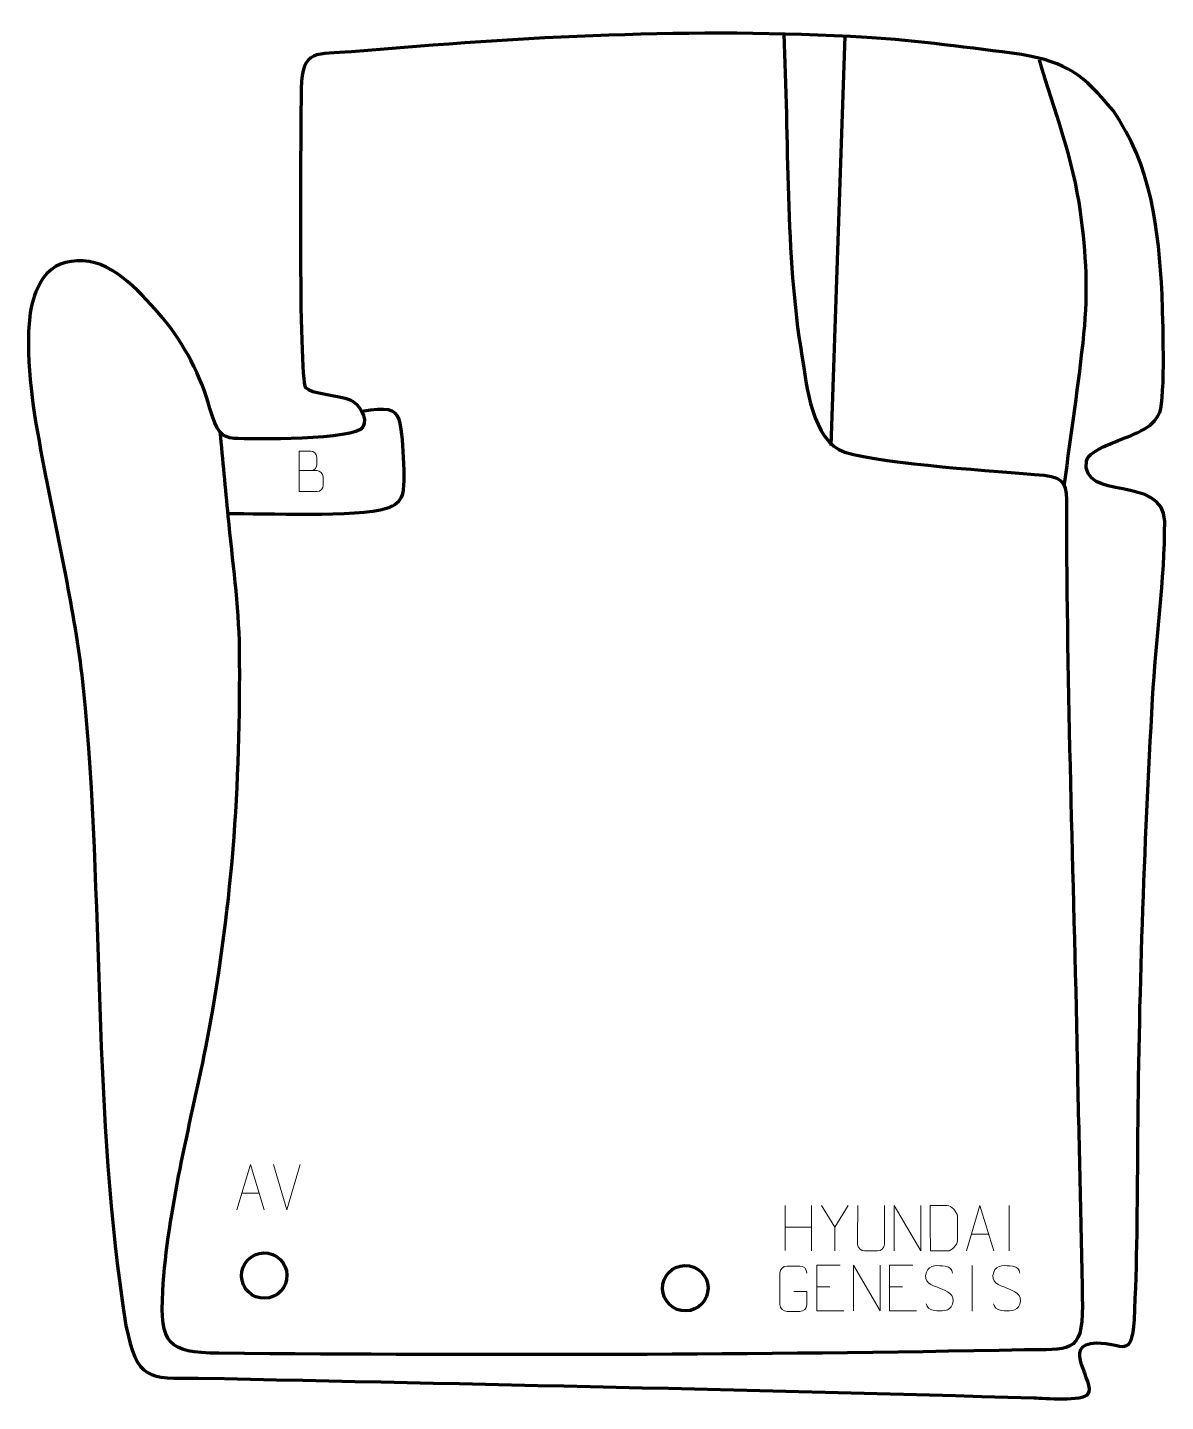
# Model space of a CAD drawing. Header units: millimetres. Extents: x 879 to 1505, y -70 to 686.
import ezdxf

# ---------------------------------------------------------------- set-up
doc = ezdxf.new("R2010")
doc.units = ezdxf.units.MM
doc.header["$MEASUREMENT"] = 0
doc.layers.add('layer 2', color=7, linetype='Continuous')
doc.layers.add('layer 3', color=7, linetype='Continuous')

msp = doc.modelspace()

# ---------------------------------------------------------------- linework, layer by layer
at = {"layer": 'layer 2', "color": 140, "lineweight": 158}
for points, knots in [([(1295.1962, 682.0547), (1297.9216, 624.9762), (1295.8817, 560.2088), (1305.1342, 505.146), (1305.1342, 505.146), (1307.6991, 489.2137), (1310.7053, 458.0107), (1328.7305, 452.1249), (1328.7305, 452.1249), (1352.2749, 445.2274), (1411.3464, 441.9374), (1438.4545, 439.3789), (1438.4545, 439.3789), (1450.4576, 438.246), (1450.6735, 433.3388), (1450.6671, 422.1973), (1450.6671, 422.1973), (1450.6086, 321.3286), (1454.5856, 218.968), (1456.5594, 117.9848), (1456.5594, 117.9848), (1457.4384, 72.9938), (1458.7703, 27.811), (1459.4077, -17.1462), (1459.4077, -17.1462), (1459.7927, -44.29), (1451.3546, -41.1714), (1427.6667, -41.6257), (1427.6667, -41.6257), (1278.3798, -44.5559), (1134.0766, -44.7745), (984.5567, -43.4692), (984.5567, -43.4692), (955.9741, -43.2197), (952.361, -38.3357), (953.591, -9.2925), (953.591, -9.2925), (956.5678, 36.0863), (968.2954, 80.2498), (977.31, 124.645), (977.31, 124.645), (991.6748, 198.5026), (996.7219, 268.6643), (995.8432, 343.7799), (995.8432, 343.7799), (995.5573, 368.2068), (992.015, 392.5213), (989.6199, 416.8044), (989.6199, 416.8044), (988.154, 432.244), (986.7181, 447.6863), (985.2439, 463.1252)], [0, 0, 0, 0, 0.07142857, 0.07142857, 0.07142857, 0.07142857, 0.14285714, 0.14285714, 0.14285714, 0.14285714, 0.21428571, 0.21428571, 0.21428571, 0.21428571, 0.28571429, 0.28571429, 0.28571429, 0.28571429, 0.35714286, 0.35714286, 0.35714286, 0.35714286, 0.42857143, 0.42857143, 0.42857143, 0.42857143, 0.5, 0.5, 0.5, 0.5, 0.57142857, 0.57142857, 0.57142857, 0.57142857, 0.64285714, 0.64285714, 0.64285714, 0.64285714, 0.71428571, 0.71428571, 0.71428571, 0.71428571, 0.78571429, 0.78571429, 0.78571429, 0.78571429, 0.85714286, 0.85714286, 0.85714286, 0.85714286, 1, 1, 1, 1]), ([(1435.6145, 667.8355), (1443.97, 640.2289), (1454.2785, 612.8967), (1458.2038, 584.2006), (1458.2038, 584.2006), (1461.409, 560.7701), (1462.4487, 540.7745), (1460.1217, 517.2591), (1460.1217, 517.2591), (1457.3841, 489.5964), (1452.8953, 462.1035), (1449.4413, 434.5203)], [0, 0, 0, 0, 0.25, 0.25, 0.25, 0.25, 0.5, 0.5, 0.5, 0.5, 1, 1, 1, 1]), ([(989.5309, 418.325), (1008.9938, 418.6042), (1060.684, 416.2843), (1076.7314, 421.2876), (1076.7314, 421.2876), (1081.5744, 422.7978), (1084.1933, 425.2006), (1085.5079, 428.5893), (1085.5079, 428.5893), (1087.5177, 433.77), (1085.7378, 464.2239), (1083.623, 470.1489), (1083.623, 470.1489), (1081.6498, 475.677), (1076.8115, 476.8953), (1063.0419, 474.5645)], [0, 0, 0, 0, 0.2, 0.2, 0.2, 0.2, 0.4, 0.4, 0.4, 0.4, 0.6, 0.6, 0.6, 0.6, 1, 1, 1, 1])]:
    msp.add_open_spline(points, degree=3, knots=knots, dxfattribs=at)
msp.add_open_spline([(1321.2681, 455.8619), (1321.2681, 455.8619), (1328.9594, 680.8427), (1328.9594, 680.8427)], degree=3, dxfattribs=at)
at = {"layer": 'layer 2', "color": 250, "lineweight": 9}
for points, knots in [([(1028.5859, 442.005), (1031.8449, 442.0054), (1035.1043, 442.0054), (1038.364, 442.005), (1038.364, 442.005), (1040.1333, 441.9895), (1041.8562, 440.4345), (1041.8562, 438.5987), (1041.8562, 438.5987), (1041.8559, 437.5879), (1041.8559, 434.8566), (1041.8562, 433.8455), (1041.8562, 433.8455), (1041.8721, 432.1814), (1040.4908, 430.3776), (1038.4114, 430.3928), (1038.4114, 430.3928), (1035.1514, 430.3931), (1031.8917, 430.3931), (1028.6324, 430.3928), (1028.6324, 430.3928), (1028.6324, 437.8432), (1028.6324, 445.2933), (1028.6324, 452.7431), (1028.6324, 452.7431), (1030.7585, 452.7431), (1032.8849, 452.7431), (1035.0114, 452.7431), (1035.0114, 452.7431), (1036.5169, 452.7589), (1038.3949, 451.0477), (1038.4108, 449.29), (1038.4108, 449.29), (1038.4104, 447.4394), (1038.4104, 447.3087), (1038.4108, 445.4578), (1038.4108, 445.4578), (1038.4262, 443.6072), (1036.7653, 441.9895), (1034.9649, 442.005)], [0, 0, 0, 0, 0.09090909, 0.09090909, 0.09090909, 0.09090909, 0.18181818, 0.18181818, 0.18181818, 0.18181818, 0.27272727, 0.27272727, 0.27272727, 0.27272727, 0.36363636, 0.36363636, 0.36363636, 0.36363636, 0.45454545, 0.45454545, 0.45454545, 0.45454545, 0.54545455, 0.54545455, 0.54545455, 0.54545455, 0.63636364, 0.63636364, 0.63636364, 0.63636364, 0.72727273, 0.72727273, 0.72727273, 0.72727273, 0.81818182, 0.81818182, 0.81818182, 0.81818182, 1, 1, 1, 1]), ([(994.4406, 35.3342), (994.4406, 35.3342), (1001.8116, 60.2877), (1001.8116, 60.2877), (1001.8116, 60.2877), (1001.8116, 60.2877), (1009.3815, 35.3342), (1009.3815, 35.3342)], [0, 0, 0, 0, 0.33333333, 0.33333333, 0.33333333, 0.33333333, 1, 1, 1, 1]), ([(1330.5202, 37.7864), (1330.5202, 37.7864), (1323.1978, 25.8877), (1323.1978, 25.8877), (1323.1978, 25.8877), (1323.1978, 25.8877), (1323.1985, 12.8328), (1323.1985, 12.8328)], [0, 0, 0, 0, 0.33333333, 0.33333333, 0.33333333, 0.33333333, 1, 1, 1, 1]), ([(1350.5258, 37.7906), (1350.5254, 32.2511), (1350.6212, 22.0493), (1350.6216, 16.5089), (1350.6216, 16.5089), (1350.4818, 14.2694), (1348.8046, 12.8432), (1346.6569, 12.8327), (1346.6569, 12.8327), (1344.325, 12.8331), (1341.9931, 12.8331), (1339.6616, 12.8327), (1339.6616, 12.8327), (1337.7366, 12.7312), (1335.7645, 14.5477), (1335.7757, 16.4922), (1335.7757, 16.4922), (1335.776, 22.0541), (1335.8714, 32.2295), (1335.871, 37.7906)], [0, 0, 0, 0, 0.16666667, 0.16666667, 0.16666667, 0.16666667, 0.33333333, 0.33333333, 0.33333333, 0.33333333, 0.5, 0.5, 0.5, 0.5, 0.66666667, 0.66666667, 0.66666667, 0.66666667, 1, 1, 1, 1]), ([(1355.8712, 12.8329), (1355.8712, 12.8329), (1355.8712, 37.7864), (1355.8712, 37.7864), (1355.8712, 37.7864), (1355.8712, 37.7864), (1370.526, 12.8329), (1370.526, 12.8329), (1370.526, 12.8329), (1370.526, 12.8329), (1370.526, 37.7864), (1370.526, 37.7864)], [0, 0, 0, 0, 0.25, 0.25, 0.25, 0.25, 0.5, 0.5, 0.5, 0.5, 1, 1, 1, 1]), ([(1375.8063, 12.861), (1378.1381, 12.8614), (1383.0883, 12.8374), (1385.4198, 12.8371), (1385.4198, 12.8371), (1387.3448, 12.7317), (1390.6634, 16.2733), (1390.6522, 18.2906), (1390.6522, 18.2906), (1390.6518, 24.0607), (1390.6518, 26.2304), (1390.6522, 31.9997), (1390.6522, 31.9997), (1390.6479, 34.1378), (1387.2734, 37.7979), (1385.121, 37.7844), (1385.121, 37.7844), (1382.7953, 37.7844), (1378.071, 37.7844), (1375.7449, 37.7844), (1375.7449, 37.7844), (1375.7453, 32.0375), (1375.8066, 18.6083), (1375.8063, 12.861)], [0, 0, 0, 0, 0.14285714, 0.14285714, 0.14285714, 0.14285714, 0.28571429, 0.28571429, 0.28571429, 0.28571429, 0.42857143, 0.42857143, 0.42857143, 0.42857143, 0.57142857, 0.57142857, 0.57142857, 0.57142857, 0.71428571, 0.71428571, 0.71428571, 0.71428571, 1, 1, 1, 1]), ([(1395.7281, 12.8329), (1395.7281, 12.8329), (1403.0991, 37.7864), (1403.0991, 37.7864), (1403.0991, 37.7864), (1403.0991, 37.7864), (1410.669, 12.8329), (1410.669, 12.8329)], [0, 0, 0, 0, 0.33333333, 0.33333333, 0.33333333, 0.33333333, 1, 1, 1, 1]), ([(1300.7728, -9.4713), (1300.7728, -9.4713), (1307.9409, -9.4713), (1307.9409, -9.4713), (1307.9409, -9.4713), (1307.9409, -9.4713), (1307.9409, -16.6394), (1307.9409, -16.6394), (1307.9409, -16.6394), (1307.8012, -18.9628), (1306.124, -20.4424), (1303.9762, -20.4532), (1303.9762, -20.4532), (1301.6444, -20.4528), (1299.3124, -20.4528), (1296.9809, -20.4532), (1296.9809, -20.4532), (1295.056, -20.5586), (1293.0838, -18.6741), (1293.095, -16.6568), (1293.095, -16.6568), (1293.0954, -10.8867), (1293.0954, -5.117), (1293.095, 0.6523), (1293.095, 0.6523), (1293.0992, 2.7904), (1294.846, 4.5096), (1296.9983, 4.4962), (1296.9983, 4.4962), (1299.324, 4.4962), (1301.6501, 4.4962), (1303.9762, 4.4962), (1303.9762, 4.4962), (1305.9229, 4.5316), (1307.9143, 3.0401), (1307.9409, 0.6024)], [0, 0, 0, 0, 0.1, 0.1, 0.1, 0.1, 0.2, 0.2, 0.2, 0.2, 0.3, 0.3, 0.3, 0.3, 0.4, 0.4, 0.4, 0.4, 0.5, 0.5, 0.5, 0.5, 0.6, 0.6, 0.6, 0.6, 0.7, 0.7, 0.7, 0.7, 0.8, 0.8, 0.8, 0.8, 1, 1, 1, 1]), ([(1326.2237, 4.8994), (1326.2237, 4.8994), (1313.3498, 4.8994), (1313.3498, 4.8994), (1313.3498, 4.8994), (1313.3498, 4.8994), (1313.3498, -20.0542), (1313.3498, -20.0542), (1313.3498, -20.0542), (1313.3498, -20.0542), (1328.2156, -20.0542), (1328.2156, -20.0542)], [0, 0, 0, 0, 0.25, 0.25, 0.25, 0.25, 0.5, 0.5, 0.5, 0.5, 1, 1, 1, 1]), ([(1333.4553, -20.0541), (1333.4553, -20.0541), (1333.4553, 4.8994), (1333.4553, 4.8994), (1333.4553, 4.8994), (1333.4553, 4.8994), (1348.1101, -20.0541), (1348.1101, -20.0541), (1348.1101, -20.0541), (1348.1101, -20.0541), (1348.1101, 4.8994), (1348.1101, 4.8994)], [0, 0, 0, 0, 0.25, 0.25, 0.25, 0.25, 0.5, 0.5, 0.5, 0.5, 1, 1, 1, 1]), ([(1366.2237, 4.8994), (1366.2237, 4.8994), (1353.3498, 4.8994), (1353.3498, 4.8994), (1353.3498, 4.8994), (1353.3498, 4.8994), (1353.3498, -20.0542), (1353.3498, -20.0542), (1353.3498, -20.0542), (1353.3498, -20.0542), (1368.2156, -20.0542), (1368.2156, -20.0542)], [0, 0, 0, 0, 0.25, 0.25, 0.25, 0.25, 0.5, 0.5, 0.5, 0.5, 1, 1, 1, 1]), ([(1380.7827, -7.5774), (1376.5344, -6.107), (1371.6263, -4.3112), (1373.6314, 1.2091), (1373.6314, 1.2091), (1375.1349, 5.349), (1380.3485, 4.9605), (1383.9521, 4.3594), (1383.9521, 4.3594), (1386.8127, 3.8822), (1387.6774, 2.669), (1387.988, 0.5849)], [0, 0, 0, 0, 0.25, 0.25, 0.25, 0.25, 0.5, 0.5, 0.5, 0.5, 1, 1, 1, 1]), ([(1417.7827, -7.5774), (1413.5344, -6.107), (1408.6263, -4.3112), (1410.6314, 1.2091), (1410.6314, 1.2091), (1412.1349, 5.349), (1417.3485, 4.9605), (1420.9521, 4.3594), (1420.9521, 4.3594), (1423.8127, 3.8822), (1424.6774, 2.669), (1424.988, 0.5849)], [0, 0, 0, 0, 0.25, 0.25, 0.25, 0.25, 0.5, 0.5, 0.5, 0.5, 1, 1, 1, 1]), ([(1380.7827, -7.5775), (1384.8013, -9.2242), (1389.8308, -11.1125), (1387.9968, -16.4728), (1387.9968, -16.4728), (1386.537, -20.7392), (1381.6262, -20.4825), (1377.9001, -19.9278), (1377.9001, -19.9278), (1375.1501, -19.518), (1373.9292, -18.3045), (1373.5512, -16.1923)], [0, 0, 0, 0, 0.25, 0.25, 0.25, 0.25, 0.5, 0.5, 0.5, 0.5, 1, 1, 1, 1]), ([(1417.7827, -7.5775), (1421.8013, -9.2242), (1426.8308, -11.1125), (1424.9968, -16.4728), (1424.9968, -16.4728), (1423.537, -20.7392), (1418.6262, -20.4825), (1414.9001, -19.9278), (1414.9001, -19.9278), (1412.1501, -19.518), (1410.9292, -18.3045), (1410.5512, -16.1923)], [0, 0, 0, 0, 0.25, 0.25, 0.25, 0.25, 0.5, 0.5, 0.5, 0.5, 1, 1, 1, 1])]:
    msp.add_open_spline(points, degree=3, knots=knots, dxfattribs=at)
for points in [[(1021.8001, 35.3269), (1021.8001, 35.3269), (1014.4783, 60.2805), (1014.4783, 60.2805)], [(1029.122, 60.2805), (1029.122, 60.2805), (1021.8002, 35.3269), (1021.8002, 35.3269)], [(997.1632, 44.5836), (997.1632, 44.5836), (1006.6589, 44.5836), (1006.6589, 44.5836)], [(1323.1978, 25.8877), (1323.1978, 25.8877), (1315.8769, 37.7864), (1315.8769, 37.7864)], [(1419.1986, 37.7967), (1419.1986, 37.7967), (1419.1986, 12.8226), (1419.1986, 12.8226)], [(1295.8761, 37.7698), (1295.8761, 37.7698), (1295.8761, 12.9923), (1295.8761, 12.9923)], [(1310.5194, 37.7698), (1310.5194, 37.7698), (1310.5194, 12.8163), (1310.5194, 12.8163)], [(1295.8761, 25.8875), (1295.8761, 25.8875), (1310.5194, 25.8879), (1310.5194, 25.8879)], [(1398.4507, 22.0823), (1398.4507, 22.0823), (1407.9464, 22.0823), (1407.9464, 22.0823)], [(1398.7772, 4.7358), (1398.7772, 4.7358), (1398.7772, -20.2383), (1398.7772, -20.2383)], [(1313.3498, -6.9803), (1313.3498, -6.9803), (1320.5179, -6.9803), (1320.5179, -6.9803)], [(1353.3498, -6.9803), (1353.3498, -6.9803), (1360.5179, -6.9803), (1360.5179, -6.9803)]]:
    msp.add_open_spline(points, degree=3, dxfattribs=at)
at = {"layer": 'layer 2', "color": 142, "lineweight": 200}
for points in [[(1009.7098, -13.2361), (1016.6117, -13.0854), (1022.0847, -7.3682), (1021.934, -0.4663), (1021.934, -0.4663), (1021.7834, 6.4356), (1016.0661, 11.9086), (1009.1642, 11.758), (1009.1642, 11.758), (1002.2623, 11.6073), (996.7893, 5.89), (996.94, -1.0119), (996.94, -1.0119), (997.0906, -7.9137), (1002.8079, -13.3868), (1009.7098, -13.2361)], [(1241.2945, -20.1877), (1248.1964, -20.0371), (1253.6693, -14.3198), (1253.5187, -7.4179), (1253.5187, -7.4179), (1253.368, -0.5161), (1247.6508, 4.957), (1240.7489, 4.8063), (1240.7489, 4.8063), (1233.847, 4.6557), (1228.374, -1.0616), (1228.5246, -7.9635), (1228.5246, -7.9635), (1228.6753, -14.8654), (1234.3925, -20.3384), (1241.2945, -20.1877)]]:
    msp.add_open_spline(points, degree=3, knots=[0, 0, 0, 0, 0.2, 0.2, 0.2, 0.2, 0.4, 0.4, 0.4, 0.4, 0.6, 0.6, 0.6, 0.6, 1, 1, 1, 1], dxfattribs=at)
at = {"layer": 'layer 3', "color": 242, "lineweight": 158}
msp.add_open_spline([(909.7896, 557.3996), (927.4804, 556.5844), (942.8268, 538.298), (953.6881, 525.7882), (953.6881, 525.7882), (965.6105, 511.353), (974.5325, 494.1228), (979.5912, 476.1378), (979.5912, 476.1378), (983.2553, 463.2859), (986.2067, 460.1957), (992.8831, 459.7069), (992.8831, 459.7069), (1002.3391, 459.0797), (1059.5544, 458.6818), (1063.7108, 465.9084), (1063.7108, 465.9084), (1066.55, 470.8448), (1061.6887, 478.5749), (1056.7075, 480.8475), (1056.7075, 480.8475), (1050.5123, 483.6741), (1034.6637, 484.2309), (1032.2216, 487.6643), (1032.2216, 487.6643), (1027.9993, 493.6006), (1029.6994, 636.7244), (1029.7344, 652.1726), (1029.7344, 652.1726), (1030.1671, 674.2267), (1038.5421, 670.7023), (1057.4388, 672.2902), (1057.4388, 672.2902), (1153.3544, 680.6244), (1244.4132, 685.6716), (1340.8691, 680.2213), (1340.8691, 680.2213), (1368.7941, 678.4508), (1398.0388, 674.4104), (1425.8891, 670.8843), (1425.8891, 670.8843), (1451.4395, 666.1592), (1459.8454, 659.7776), (1476.2675, 640.0344), (1476.2675, 640.0344), (1497.2814, 610.099), (1501.5047, 574.4066), (1503.2157, 538.7874), (1503.2157, 538.7874), (1503.6967, 527.2731), (1505.1439, 482.3211), (1501.9651, 474.009), (1501.9651, 474.009), (1498.3218, 464.483), (1486.2211, 461.6397), (1477.4848, 457.8248), (1477.4848, 457.8248), (1473.3068, 456.0003), (1462.7174, 452.2103), (1461.6613, 447.3815), (1461.6613, 447.3815), (1458.3283, 424.1272), (1504.1998, 440.3434), (1504.6821, 414.0238), (1504.6821, 414.0238), (1504.7946, 381.817), (1499.8742, 348.758), (1498.031, 316.3683), (1498.031, 316.3683), (1493.3271, 233.5331), (1490.491, 152.3049), (1489.9081, 69.3277), (1489.9081, 69.3277), (1489.6896, 38.2408), (1489.6228, 5.9079), (1488.0012, -25.0788), (1488.0012, -25.0788), (1486.584, -46.5067), (1482.0211, -38.1158), (1467.1109, -37.6882), (1467.1109, -37.6882), (1447.015, -38.2007), (1467.0339, -59.8128), (1462.6292, -65.8661), (1462.6292, -65.8661), (1459.6171, -70.0055), (1438.3111, -68.163), (1432.7544, -67.9964), (1432.7544, -67.9964), (1279.7455, -63.4032), (1126.2434, -60.4483), (973.1752, -57.1002), (973.1752, -57.1002), (945.1448, -57.3182), (939.7717, -58.4069), (933.3971, -28.118), (933.3971, -28.118), (914.5897, 88.5515), (921.5586, 205.3843), (909.9032, 322.2418), (909.9032, 322.2418), (905.7906, 360.7372), (896.6032, 400.9208), (889.2089, 439.1036), (889.2089, 439.1036), (884.2695, 464.6101), (879.2309, 490.3326), (879.8062, 516.4536), (879.8062, 516.4536), (880.0577, 527.8755), (881.375, 537.8475), (887.7202, 547.6127), (887.7202, 547.6127), (893.1563, 555.5399), (900.6576, 557.2894), (909.7896, 557.3996)], degree=3, knots=[0, 0, 0, 0, 0.03333333, 0.03333333, 0.03333333, 0.03333333, 0.06666667, 0.06666667, 0.06666667, 0.06666667, 0.1, 0.1, 0.1, 0.1, 0.13333333, 0.13333333, 0.13333333, 0.13333333, 0.16666667, 0.16666667, 0.16666667, 0.16666667, 0.2, 0.2, 0.2, 0.2, 0.23333333, 0.23333333, 0.23333333, 0.23333333, 0.26666667, 0.26666667, 0.26666667, 0.26666667, 0.3, 0.3, 0.3, 0.3, 0.33333333, 0.33333333, 0.33333333, 0.33333333, 0.36666667, 0.36666667, 0.36666667, 0.36666667, 0.4, 0.4, 0.4, 0.4, 0.43333333, 0.43333333, 0.43333333, 0.43333333, 0.46666667, 0.46666667, 0.46666667, 0.46666667, 0.5, 0.5, 0.5, 0.5, 0.53333333, 0.53333333, 0.53333333, 0.53333333, 0.56666667, 0.56666667, 0.56666667, 0.56666667, 0.6, 0.6, 0.6, 0.6, 0.63333333, 0.63333333, 0.63333333, 0.63333333, 0.66666667, 0.66666667, 0.66666667, 0.66666667, 0.7, 0.7, 0.7, 0.7, 0.73333333, 0.73333333, 0.73333333, 0.73333333, 0.76666667, 0.76666667, 0.76666667, 0.76666667, 0.8, 0.8, 0.8, 0.8, 0.83333333, 0.83333333, 0.83333333, 0.83333333, 0.86666667, 0.86666667, 0.86666667, 0.86666667, 0.9, 0.9, 0.9, 0.9, 0.93333333, 0.93333333, 0.93333333, 0.93333333, 1, 1, 1, 1], dxfattribs=at)

doc.saveas('drawing.dxf')
